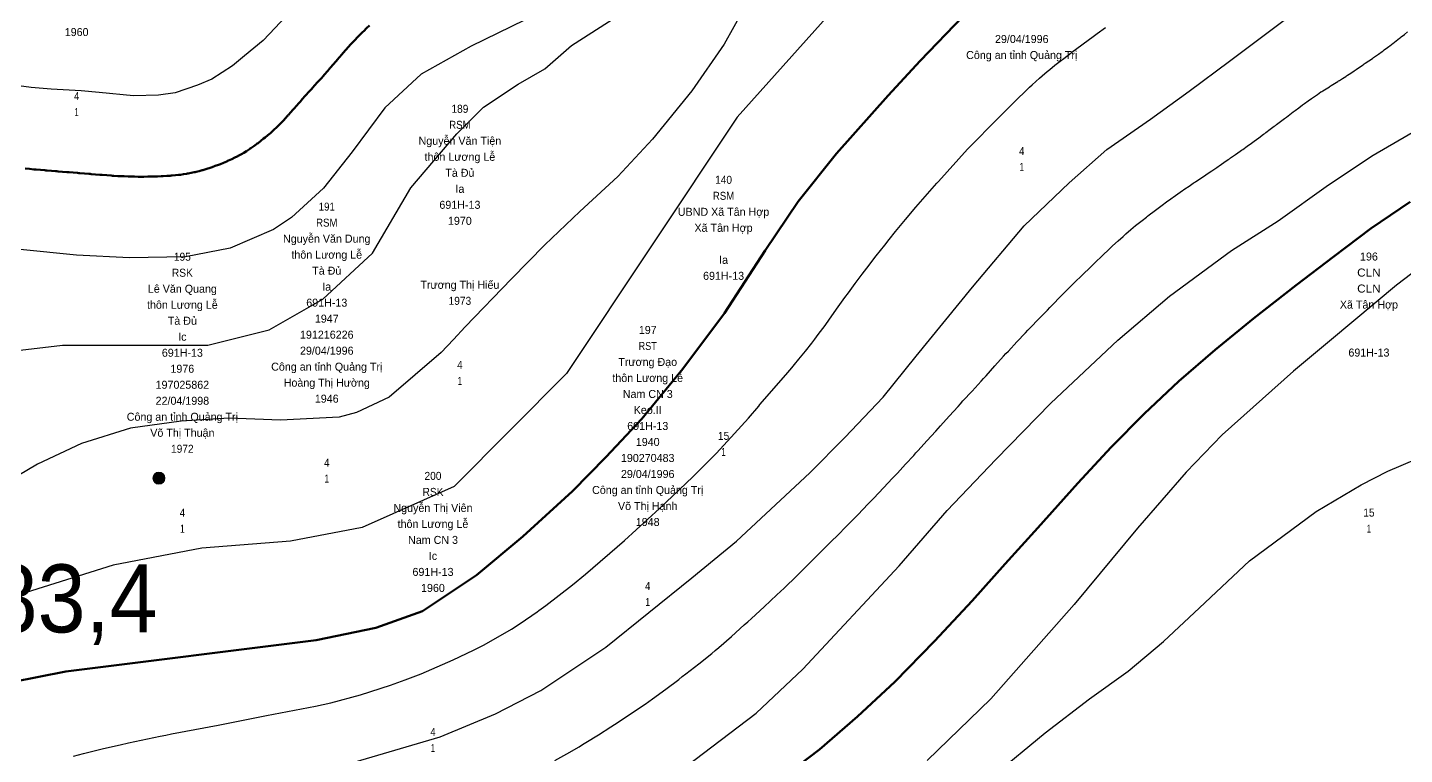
# Model space of a CAD drawing. Header units: metres. Extents: x 549268 to 556659, y 1838059 to 1844558.
# Drawn here: x 554066.6 to 554410.9, y 1840234.6 to 1840416.3 of the extents above; entities that cross this region are included whole.
import ezdxf
from ezdxf.enums import TextEntityAlignment as Align

# ---------------------------------------------------------------- set-up
doc = ezdxf.new("R2010")
doc.units = ezdxf.units.M
doc.header["$LTSCALE"] = 0.8
for name, color, linetype, lineweight in [('1', 7, 'Continuous', 25), ('2', 7, 'Continuous', 53), ('5', 7, 'Continuous', 13)]:
    doc.layers.add(name, color=color, linetype=linetype, lineweight=lineweight)
doc.layers.add('15', color=7, linetype='Continuous')

msp = doc.modelspace()

# ---------------------------------------------------------------- hatches: boundary and pattern name
at = {"layer": '5'}
msp.add_hatch(color=256, dxfattribs=at).paths.add_polyline_path([(554100.99, 1840303.63, 1), (554097.99, 1840303.63, 1)])

# ---------------------------------------------------------------- linework, layer by layer
at = {"layer": '1'}
for points in [[(554515.09, 1840769.13), (554470.77, 1840746.05), (554434.97, 1840706.73), (554407.69, 1840675.96), (554384.68, 1840648.6), (554371.89, 1840626.38), (554369.33, 1840612.7), (554366.78, 1840557.99), (554361.66, 1840524.66), (554355.69, 1840506.71), (554346.32, 1840492.17), (554313.08, 1840459.69), (554287.51, 1840441.74), (554267.05, 1840419.52), (554244.04, 1840393.87), (554201.42, 1840329.76), (554173.29, 1840301.55), (554150.28, 1840291.3), (554132.38, 1840287.88), (554110.21, 1840286.17), (554088.05, 1840281.89), (554047.14, 1840269.08)], [(554145.75, 1840231.9), (554169.82, 1840238.98), (554183.63, 1840244.74), (554194.96, 1840250.58), (554211.21, 1840261.37), (554232.71, 1840278.74), (554243.85, 1840287.91), (554262.23, 1840304.93), (554270.93, 1840313.83), (554280.56, 1840323.88), (554288.76, 1840334.14), (554302.88, 1840351.39), (554315.8, 1840366.74), (554327.04, 1840377.44), (554336.43, 1840385.8), (554347.38, 1840393.37), (554357.01, 1840400.33), (554367.12, 1840407.9), (554381.47, 1840418.65), (554394.81, 1840429.19), (554405.18, 1840439.6), (554412.83, 1840453.36)], [(554248.05, 1840425.21), (554240.79, 1840412.15), (554232.72, 1840400.41), (554222.91, 1840388.38), (554214.21, 1840379), (554204.7, 1840370.28), (554195.98, 1840361.93), (554187.65, 1840353.43), (554176.05, 1840341.48), (554173.13, 1840338.26), (554170.03, 1840335.02), (554157.03, 1840323.86), (554148.91, 1840320.01), (554144.58, 1840318.84), (554129.87, 1840318.15), (554117.09, 1840318.62), (554105.01, 1840317.85), (554092.38, 1840316.17), (554080.17, 1840312.3), (554069.13, 1840307.16), (554059.21, 1840301.29)], [(554059.08, 1840334.95), (554075.35, 1840336.87), (554094.5, 1840336.87), (554111.73, 1840336.87), (554127.04, 1840340.71), (554140.44, 1840348.39), (554152.89, 1840359.91), (554162.46, 1840376.23), (554173.95, 1840389.67), (554180.65, 1840396.39), (554189.27, 1840402.15), (554195.97, 1840405.99), (554202.67, 1840411.75), (554216.07, 1840420.39)], [(554131.98, 1840419.83), (554128.54, 1840416.18), (554125.52, 1840413.04), (554120.89, 1840409.16), (554117.89, 1840406.67), (554112.73, 1840403.39), (554109.16, 1840401.88), (554103.57, 1840399.95), (554099.42, 1840399.4), (554093.17, 1840399.18), (554084.56, 1840400.01), (554080.02, 1840400.45), (554072.59, 1840400.84), (554067.58, 1840401.32), (554060.68, 1840402.2)], [(554190.85, 1840418.15), (554177.53, 1840411.63), (554165.01, 1840404.64), (554155.93, 1840396.24), (554147.78, 1840385.24), (554140.64, 1840376.13), (554132.64, 1840368.77), (554128.12, 1840365.76), (554117.31, 1840361.11), (554106.14, 1840358.95), (554092.13, 1840358.71), (554078.86, 1840359.4), (554064.77, 1840360.75)], [(554078.17, 1840234.18), (554080.64, 1840234.82), (554082.29, 1840235.23), (554085.6, 1840236.02), (554089.81, 1840236.98), (554091.91, 1840237.45), (554095.07, 1840238.14), (554098.24, 1840238.8), (554099.82, 1840239.12), (554101.21, 1840239.4), (554102.65, 1840239.69), (554114.27, 1840241.88), (554126.41, 1840244.28), (554138.67, 1840246.64), (554142.44, 1840247.5), (554149.9, 1840249.5), (554157.37, 1840251.87), (554161.05, 1840253.19), (554165.08, 1840254.75), (554173.01, 1840258.19), (554178.09, 1840260.62), (554180.6, 1840261.9), (554184.3, 1840263.93), (554187.63, 1840265.92), (554189.81, 1840267.32), (554194.07, 1840270.23), (554194.49, 1840270.53), (554196.24, 1840271.79), (554202.89, 1840277), (554206.15, 1840279.67), (554215.88, 1840288.05), (554224.65, 1840296.02), (554232.92, 1840303.94), (554238.78, 1840309.83), (554241.65, 1840312.84), (554246.9, 1840318.64), (554249.43, 1840321.62), (554249.75, 1840322.01), (554256.21, 1840329.5), (554257.68, 1840331.22), (554258.41, 1840332.08), (554259.5, 1840333.39), (554261.11, 1840335.36), (554262.69, 1840337.36), (554263.46, 1840338.37), (554264.32, 1840339.51), (554266.01, 1840341.81), (554267.12, 1840343.36), (554269.33, 1840346.47), (554270.99, 1840348.8), (554271.84, 1840349.97), (554273.55, 1840352.3), (554275.28, 1840354.62), (554276.44, 1840356.15), (554278.8, 1840359.2), (554280.94, 1840361.91), (554282.02, 1840363.26), (554283.65, 1840365.27), (554285.3, 1840367.27), (554286.13, 1840368.26), (554288.73, 1840371.33), (554290.48, 1840373.36), (554294, 1840377.41), (554294.34, 1840377.8), (554301.61, 1840385.86), (554303.59, 1840387.87), (554307.57, 1840391.86), (554310.56, 1840394.85), (554314.12, 1840398.43), (554315.92, 1840400.19), (554317.13, 1840401.35), (554317.75, 1840401.92), (554318.68, 1840402.77), (554319.62, 1840403.61), (554320.25, 1840404.16), (554321.54, 1840405.25), (554322.18, 1840405.79), (554323.49, 1840406.85), (554324.81, 1840407.89), (554325.7, 1840408.57), (554327.5, 1840409.92), (554327.73, 1840410.09), (554333.02, 1840414.02), (554334.04, 1840414.78), (554336.09, 1840416.3)], [(554358.32, 1840377.53), (554358.62, 1840377.73), (554359.71, 1840378.47), (554360.85, 1840379.24), (554361.18, 1840379.46), (554361.51, 1840379.68), (554362.72, 1840380.49), (554363.93, 1840381.3), (554364.25, 1840381.52), (554364.57, 1840381.74), (554365.67, 1840382.5), (554366.78, 1840383.26), (554367.09, 1840383.48), (554367.41, 1840383.7), (554368.6, 1840384.53), (554369.79, 1840385.37), (554370.11, 1840385.59), (554370.43, 1840385.82), (554371.53, 1840386.61), (554372.62, 1840387.4), (554372.94, 1840387.63), (554373.26, 1840387.86), (554374.44, 1840388.72), (554375.61, 1840389.58), (554375.93, 1840389.81), (554376.23, 1840390.04), (554377.3, 1840390.83), (554378.32, 1840391.59), (554378.6, 1840391.8), (554378.89, 1840392.01), (554379.89, 1840392.77), (554380.86, 1840393.51), (554381.12, 1840393.7), (554381.37, 1840393.89), (554382.22, 1840394.54), (554383.06, 1840395.18), (554383.3, 1840395.36), (554383.55, 1840395.55), (554384.45, 1840396.24), (554385.36, 1840396.93), (554385.61, 1840397.11), (554385.86, 1840397.29), (554386.76, 1840397.93), (554387.66, 1840398.56), (554387.91, 1840398.73), (554388.16, 1840398.9), (554389.09, 1840399.54), (554389.99, 1840400.16), (554390.23, 1840400.31), (554390.47, 1840400.47), (554391.28, 1840400.98), (554392.08, 1840401.47), (554392.3, 1840401.61), (554392.53, 1840401.75), (554393.35, 1840402.27), (554394.17, 1840402.78), (554394.39, 1840402.93), (554394.61, 1840403.07), (554395.4, 1840403.57), (554396.18, 1840404.07), (554396.4, 1840404.21), (554396.63, 1840404.35), (554397.45, 1840404.88), (554398.3, 1840405.43), (554398.54, 1840405.59), (554398.78, 1840405.75), (554399.65, 1840406.36), (554400.54, 1840406.98), (554400.79, 1840407.16), (554401.04, 1840407.33), (554401.96, 1840407.94), (554402.88, 1840408.57), (554403.14, 1840408.75), (554403.4, 1840408.94), (554404.34, 1840409.62), (554405.26, 1840410.3), (554405.52, 1840410.48), (554405.77, 1840410.67), (554406.65, 1840411.31), (554407.51, 1840411.94), (554407.74, 1840412.12), (554407.98, 1840412.3), (554408.81, 1840412.94), (554409.63, 1840413.59), (554409.85, 1840413.77), (554410.06, 1840413.94), (554410.83, 1840414.57), (554411.58, 1840415.21)], [(554231.09, 1840231.51), (554248.8, 1840244.93), (554260.45, 1840255.92), (554284.55, 1840281.68), (554296.58, 1840295.53), (554308.72, 1840308.33), (554322.49, 1840322.38), (554339.24, 1840338.16), (554352.12, 1840349.11), (554367.6, 1840360.52), (554379.28, 1840367.98), (554391.85, 1840376.96), (554403.03, 1840384.34), (554416.92, 1840392.42)], [(554221.95, 1840247.82), (554222.88, 1840248.48), (554226.17, 1840250.88), (554229.43, 1840253.34), (554230.32, 1840254.02), (554231.22, 1840254.71), (554234.45, 1840257.21), (554237.67, 1840259.79), (554238.56, 1840260.53), (554239.44, 1840261.28), (554242.64, 1840264.07), (554245.83, 1840266.94), (554246.71, 1840267.74), (554247.6, 1840268.55), (554250.79, 1840271.45), (554253.99, 1840274.43), (554254.87, 1840275.27), (554255.76, 1840276.12), (554258.96, 1840279.25), (554262.12, 1840282.4), (554262.99, 1840283.25), (554263.85, 1840284.11), (554266.91, 1840287.14), (554269.86, 1840290.08), (554270.65, 1840290.88), (554271.44, 1840291.68), (554274.17, 1840294.48), (554276.77, 1840297.18), (554277.48, 1840297.92), (554278.17, 1840298.64), (554280.6, 1840301.19), (554282.9, 1840303.61), (554283.51, 1840304.26), (554284.11, 1840304.9), (554286.16, 1840307.12), (554288.17, 1840309.32), (554288.75, 1840309.95), (554289.33, 1840310.58), (554291.5, 1840312.94), (554293.7, 1840315.35), (554294.31, 1840316.02), (554294.91, 1840316.7), (554297.08, 1840319.13), (554299.26, 1840321.57), (554299.88, 1840322.25), (554300.49, 1840322.94), (554302.76, 1840325.41), (554305.02, 1840327.89), (554305.64, 1840328.57), (554306.26, 1840329.25), (554308.47, 1840331.69), (554310.64, 1840334.1), (554311.24, 1840334.76), (554311.84, 1840335.41), (554313.99, 1840337.73), (554316.14, 1840340), (554316.73, 1840340.62), (554317.32, 1840341.24), (554319.45, 1840343.46), (554321.59, 1840345.66), (554322.19, 1840346.27), (554322.78, 1840346.88), (554324.95, 1840349.1), (554327.11, 1840351.28), (554327.7, 1840351.86), (554328.29, 1840352.44), (554330.39, 1840354.47), (554332.41, 1840356.41), (554332.95, 1840356.94), (554333.49, 1840357.45), (554335.35, 1840359.26), (554337.04, 1840360.9), (554337.48, 1840361.31), (554337.89, 1840361.71), (554339.26, 1840362.97), (554340.52, 1840364.08), (554340.86, 1840364.39), (554341.21, 1840364.69), (554342.45, 1840365.75), (554343.64, 1840366.75), (554343.95, 1840367), (554344.25, 1840367.25), (554345.28, 1840368.08), (554346.34, 1840368.91), (554346.66, 1840369.16), (554347, 1840369.42), (554348.31, 1840370.4), (554349.63, 1840371.38), (554349.97, 1840371.63), (554350.3, 1840371.87), (554351.4, 1840372.68), (554352.46, 1840373.45), (554352.76, 1840373.67), (554353.07, 1840373.89), (554354.21, 1840374.71), (554355.35, 1840375.51), (554355.66, 1840375.73), (554355.96, 1840375.93), (554357, 1840376.64), (554358.03, 1840377.33), (554358.32, 1840377.53)], [(554418.66, 1840359.32), (554408.91, 1840351.89), (554392.63, 1840338.27), (554383.11, 1840330.34), (554365.32, 1840314.45), (554356.3, 1840305.16), (554344.12, 1840291.12), (554328.26, 1840272.09), (554307.45, 1840248.45), (554291.57, 1840233.06)], [(554308.16, 1840229.32), (554321, 1840239.97), (554332.12, 1840248.45), (554341.78, 1840255.43), (554350.62, 1840262.82), (554359.63, 1840271.21), (554372.14, 1840283.01), (554388.75, 1840295.34), (554400, 1840301.93), (554406.73, 1840305.42), (554441.36, 1840320.1)], [(554198.45, 1840233.05), (554201.48, 1840234.75), (554204.54, 1840236.51), (554205.39, 1840237.02), (554206.25, 1840237.53), (554209.34, 1840239.45), (554212.5, 1840241.47), (554213.4, 1840242.06), (554214.31, 1840242.65), (554217.65, 1840244.86), (554221.03, 1840247.17), (554221.95, 1840247.82)]]:
    msp.add_lwpolyline(points, dxfattribs=at)
at = {"layer": '2'}
for points in [[(554062.74, 1840252.61), (554076.2, 1840255.33), (554138.83, 1840263.17), (554153.7, 1840266.24), (554165.36, 1840270.38), (554178.91, 1840279.42), (554190.44, 1840289.07), (554202.86, 1840300.35), (554211.19, 1840308.85), (554220.24, 1840318.45), (554230.46, 1840331), (554240.91, 1840344.87), (554251.07, 1840360.5), (554259.26, 1840372.81), (554268.88, 1840384.82), (554281.8, 1840399.25), (554289.82, 1840407.99), (554300.57, 1840419.1)], [(554152.15, 1840416.79), (554151.41, 1840416.08), (554150.68, 1840415.38), (554150.48, 1840415.18), (554150.29, 1840414.99), (554149.58, 1840414.28), (554148.9, 1840413.58), (554148.72, 1840413.39), (554148.53, 1840413.2), (554147.89, 1840412.53), (554147.25, 1840411.85), (554147.07, 1840411.65), (554146.88, 1840411.45), (554146.22, 1840410.7), (554145.57, 1840409.94), (554145.22, 1840409.54), (554144.62, 1840408.85), (554144.02, 1840408.16), (554143.85, 1840407.96), (554143.68, 1840407.76), (554143.05, 1840407.04), (554142.42, 1840406.31), (554142.25, 1840406.12), (554142.09, 1840405.93), (554141.52, 1840405.25)], [(554141.52, 1840405.25), (554140.95, 1840404.6), (554140.79, 1840404.41), (554140.62, 1840404.23), (554140.01, 1840403.56), (554139.39, 1840402.9), (554139.22, 1840402.71), (554139.05, 1840402.52), (554138.46, 1840401.85), (554137.87, 1840401.18), (554137.7, 1840400.99), (554137.53, 1840400.81), (554136.9, 1840400.13), (554136.28, 1840399.45), (554136.11, 1840399.27), (554135.94, 1840399.08), (554135.34, 1840398.41), (554134.76, 1840397.73), (554134.6, 1840397.55), (554134.44, 1840397.36), (554133.86, 1840396.7), (554133.28, 1840396.04), (554132.98, 1840395.69), (554132.44, 1840395.08), (554131.92, 1840394.48), (554131.78, 1840394.32), (554131.64, 1840394.16), (554131.13, 1840393.58), (554130.62, 1840393.01), (554130.47, 1840392.86), (554130.32, 1840392.7), (554129.77, 1840392.16), (554129.19, 1840391.61), (554129.03, 1840391.46), (554128.87, 1840391.31), (554128.29, 1840390.75), (554127.69, 1840390.2), (554127.52, 1840390.05), (554127.34, 1840389.89), (554126.69, 1840389.35), (554126.02, 1840388.81), (554125.64, 1840388.5), (554124.96, 1840387.95), (554124.27, 1840387.41), (554124.08, 1840387.27), (554123.89, 1840387.12), (554123.19, 1840386.62), (554122.49, 1840386.13), (554122.29, 1840386), (554122.1, 1840385.87), (554121.4, 1840385.41), (554120.7, 1840384.96), (554120.51, 1840384.85), (554120.31, 1840384.73), (554119.6, 1840384.34), (554118.88, 1840383.96), (554118.67, 1840383.86), (554118.46, 1840383.75), (554117.68, 1840383.38), (554116.89, 1840383.01), (554116.67, 1840382.92), (554116.45, 1840382.82), (554115.65, 1840382.48), (554114.85, 1840382.16), (554114.62, 1840382.07), (554114.4, 1840381.98), (554113.58, 1840381.67), (554112.76, 1840381.37), (554112.53, 1840381.29), (554112.31, 1840381.21), (554111.5, 1840380.95), (554110.71, 1840380.7), (554110.5, 1840380.64), (554110.28, 1840380.58), (554109.52, 1840380.37), (554108.76, 1840380.18), (554108.55, 1840380.13), (554108.34, 1840380.08), (554107.58, 1840379.92), (554106.82, 1840379.78), (554106.61, 1840379.75), (554106.4, 1840379.71), (554105.63, 1840379.6), (554104.86, 1840379.49), (554104.64, 1840379.47), (554104.42, 1840379.44), (554103.62, 1840379.35), (554102.79, 1840379.27), (554102.56, 1840379.25), (554102.32, 1840379.24), (554101.45, 1840379.18), (554100.55, 1840379.12), (554100.3, 1840379.11), (554100.05, 1840379.1), (554099.14, 1840379.06), (554098.22, 1840379.03), (554097.95, 1840379.02), (554097.69, 1840379.02), (554096.72, 1840379), (554095.75, 1840378.99), (554095.49, 1840378.98)], [(554095.49, 1840378.98), (554095.23, 1840378.98), (554094.3, 1840378.98), (554093.37, 1840379), (554093.1, 1840379), (554092.83, 1840379.01), (554091.83, 1840379.04), (554090.81, 1840379.08), (554090.53, 1840379.09), (554090.25, 1840379.11), (554089.23, 1840379.16), (554088.19, 1840379.22), (554087.89, 1840379.24), (554087.59, 1840379.26), (554086.47, 1840379.35), (554085.34, 1840379.44), (554085.04, 1840379.46), (554084.73, 1840379.48), (554083.66, 1840379.57), (554082.58, 1840379.65), (554082.27, 1840379.67), (554081.97, 1840379.7), (554080.85, 1840379.79), (554079.73, 1840379.88), (554079.43, 1840379.9), (554079.13, 1840379.93), (554078.07, 1840380.01), (554077.03, 1840380.09), (554076.73, 1840380.11), (554076.44, 1840380.14), (554075.36, 1840380.22), (554074.27, 1840380.31), (554073.97, 1840380.33), (554073.67, 1840380.36), (554072.6, 1840380.45), (554071.54, 1840380.54), (554071.24, 1840380.56), (554070.94, 1840380.59), (554069.87, 1840380.68), (554068.79, 1840380.77), (554068.49, 1840380.8), (554068.19, 1840380.82), (554067.1, 1840380.92), (554066.01, 1840381.02)], [(554254.64, 1840228.26), (554264.6, 1840235.83), (554274.11, 1840244.07), (554283.42, 1840252.75), (554293.34, 1840262.9), (554302.8, 1840272.99), (554311.08, 1840282.19), (554319.2, 1840291.23), (554329.24, 1840302.4), (554337.58, 1840311.42), (554345.76, 1840319.72), (554354.45, 1840327.87), (554363.51, 1840335.75), (554373.09, 1840343.55), (554383.76, 1840351.87), (554393.22, 1840359.06), (554402.42, 1840366.04), (554412.29, 1840372.73)]]:
    msp.add_lwpolyline(points, dxfattribs=at)
at = {"layer": '5'}
msp.add_circle((554099.49, 1840303.63), 1.5, dxfattribs=at)

# ---------------------------------------------------------------- texts
at = {"layer": '15'}
for s, p in [('1960', (554078.92, 1840414.14)), ('29/04/1996', (554315.19, 1840412.4)), ('Công an tỉnh Quảng Trị', (554315.19, 1840408.4)), ('Nguyễn Văn Tiện', (554174.73, 1840386.96)), ('thôn Lương Lễ', (554174.73, 1840382.96)), ('Tà Đủ', (554174.73, 1840378.96)), ('Ia', (554174.73, 1840374.96)), ('691H-13', (554174.73, 1840370.96)), ('UBND Xã Tân Hợp', (554240.64, 1840369.21)), ('1970', (554174.72, 1840366.96)), ('Xã Tân Hợp', (554240.64, 1840365.21)), ('Nguyễn Văn Dung', (554141.44, 1840362.5)), ('thôn Lương Lễ', (554141.45, 1840358.5)), ('Ia', (554240.64, 1840357.21)), ('196', (554401.98, 1840358.03)), ('Tà Đủ', (554141.45, 1840354.5)), ('Lê Văn Quang', (554105.35, 1840349.98)), ('Ia', (554141.45, 1840350.5)), ('Trương Thị Hiếu', (554174.73, 1840350.96)), ('691H-13', (554240.65, 1840353.21)), ('thôn Lương Lễ', (554105.35, 1840345.98)), ('691H-13', (554141.45, 1840346.5)), ('Xã Tân Hợp', (554401.98, 1840346.03)), ('Tà Đủ', (554105.35, 1840341.98)), ('1947', (554141.45, 1840342.5)), ('Ic', (554105.35, 1840337.98)), ('191216226', (554141.45, 1840338.5)), ('197', (554221.69, 1840339.68)), ('691H-13', (554105.35, 1840333.98)), ('29/04/1996', (554141.45, 1840334.5)), ('691H-13', (554401.98, 1840334.03)), ('1976', (554105.34, 1840329.98)), ('Công an tỉnh Quảng Trị', (554141.45, 1840330.5)), ('Trương Đạo', (554221.68, 1840331.68)), ('197025862', (554105.35, 1840325.98)), ('Hoàng Thị Hường', (554141.45, 1840326.5)), ('thôn Lương Lễ', (554221.68, 1840327.68)), ('1946', (554141.44, 1840322.5)), ('Nam CN 3', (554221.69, 1840323.68)), ('22/04/1998', (554105.35, 1840321.98)), ('Keo.II', (554221.68, 1840319.68)), ('Công an tỉnh Quảng Trị', (554105.35, 1840317.98)), ('691H-13', (554221.69, 1840315.68)), ('Võ Thị Thuận', (554105.35, 1840313.98)), ('1940', (554221.68, 1840311.68)), ('190270483', (554221.68, 1840307.68)), ('29/04/1996', (554221.68, 1840303.68)), ('Công an tỉnh Quảng Trị', (554221.68, 1840299.68)), ('Nguyễn Thị Viên', (554168, 1840295.2)), ('Võ Thị Hạnh', (554221.68, 1840295.68)), ('thôn Lương Lễ', (554168, 1840291.2)), ('1948', (554221.68, 1840291.68)), ('Nam CN 3', (554168.01, 1840287.2)), ('Ic', (554168, 1840283.2)), ('691H-13', (554168.01, 1840279.2)), ('1960', (554167.99, 1840275.2))]:
    msp.add_text(s, height=2, dxfattribs=at).set_placement(p, align=Align.CENTER)
for s, width, p in [('4', 0.9, (554078.92, 1840398.14)), ('189', 0.95, (554174.73, 1840394.96)), ('1', 0.75, (554078.92, 1840394.14)), ('RSM', 0.9, (554174.73, 1840390.96)), ('4', 0.9, (554315.19, 1840384.4)), ('1', 0.75, (554315.19, 1840380.4)), ('140', 0.95, (554240.64, 1840377.21)), ('RSM', 0.9, (554240.64, 1840373.21)), ('191', 0.9, (554141.45, 1840370.5)), ('RSM', 0.9, (554141.45, 1840366.5)), ('195', 0.95, (554105.35, 1840357.98)), ('RSK', 0.95, (554105.35, 1840353.98)), ('CLN', 1.1, (554401.98, 1840354.03)), ('CLN', 1.1, (554401.98, 1840350.03)), ('1973', 0.95, (554174.73, 1840346.96)), ('RST', 0.85, (554221.68, 1840335.68)), ('4', 0.9, (554174.73, 1840330.96)), ('1', 0.75, (554174.73, 1840326.96)), ('15', 0.95, (554240.65, 1840313.21)), ('1972', 0.95, (554105.34, 1840309.98)), ('1', 0.75, (554240.64, 1840309.21)), ('4', 0.9, (554141.45, 1840306.5)), ('1', 0.75, (554141.45, 1840302.5)), ('200', 0.95, (554168, 1840303.2)), ('RSK', 0.95, (554168.01, 1840299.2)), ('4', 0.9, (554105.35, 1840293.98)), ('15', 0.95, (554401.98, 1840294.03)), ('1', 0.75, (554105.35, 1840289.98)), ('1', 0.75, (554401.98, 1840290.03)), ('4', 0.9, (554221.68, 1840275.68)), ('1', 0.75, (554221.68, 1840271.68)), ('4', 0.9, (554168, 1840239.2)), ('1', 0.75, (554168, 1840235.2))]:
    msp.add_text(s, height=2, dxfattribs=dict(at, width=width)).set_placement(p, align=Align.CENTER)
at = {"layer": '5', "width": 0.95}
msp.add_text('183,4', height=17, dxfattribs=at).set_placement((554045.13, 1840265.07))

doc.saveas('drawing.dxf')
